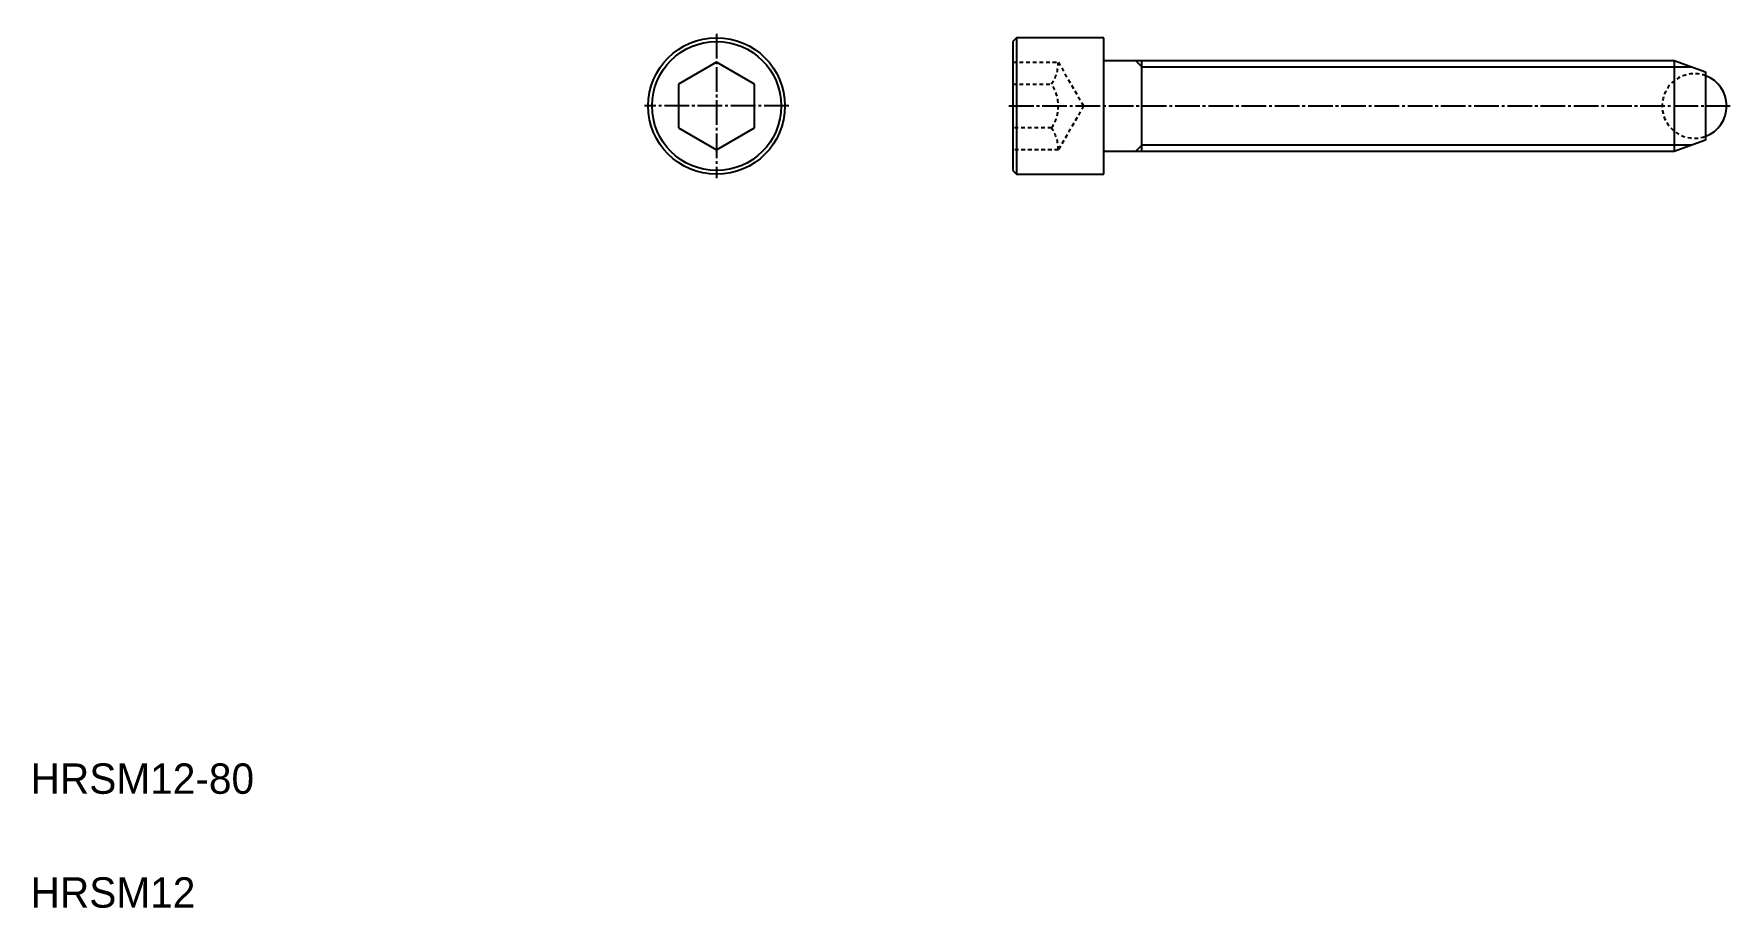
# Model space of a CAD drawing. Extents: x 10 to 234, y 10 to 125.
import ezdxf

# ---------------------------------------------------------------- set-up
doc = ezdxf.new("R2010")
doc.units = 0
doc.header["$LTSCALE"] = 0.25
doc.linetypes.add('CENTER', pattern=[17.5, 13, -1.5, 1.5, -1.5])
doc.linetypes.add('DASHED', pattern=[3.5, 2, -1.5])
doc.layers.get('0').update_dxf_attribs({"linetype": 'CONTINUOUS'})
doc.layers.add('CENTER', color=1, linetype='CENTER')

msp = doc.modelspace()

# ---------------------------------------------------------------- linework, layer by layer
for p, q in [((139.83, 124.61), (139.33, 124.11)), ((139.33, 124.11), (139.33, 107.11)), ((151.33, 124.61), (139.83, 124.61)), ((139.83, 124.61), (139.83, 106.61)), ((151.33, 106.61), (151.33, 124.61)), ((100.33, 121.38), (95.33, 118.49)), ((105.33, 118.49), (100.33, 121.38)), ((151.33, 121.61), (226.41, 121.61)), ((156.33, 109.61), (156.33, 121.61)), ((226.41, 121.61), (226.41, 109.61)), ((226.41, 121.61), (230.53, 120.11)), ((95.33, 118.49), (95.33, 112.72)), ((105.33, 112.72), (105.33, 118.49)), ((230.53, 120.11), (230.53, 111.11)), ((151.33, 115.61), (151.33, 115.61)), ((95.33, 112.72), (100.33, 109.83)), ((100.33, 109.83), (105.33, 112.72)), ((151.33, 111.11), (151.33, 111.11)), ((226.41, 109.61), (151.33, 109.61)), ((230.53, 111.11), (226.41, 109.61)), ((139.33, 107.11), (139.83, 106.61)), ((139.83, 106.61), (151.33, 106.61))]:
    msp.add_line(p, q)
at = {"color": 3, "linetype": 'DASHED'}
for p, q in [((139.33, 121.38), (145.33, 121.38)), ((145.33, 121.38), (148.66, 115.61)), ((139.33, 118.49), (144.43, 118.49)), ((148.66, 115.61), (145.33, 109.83)), ((144.43, 112.72), (139.33, 112.72)), ((145.33, 109.83), (139.33, 109.83))]:
    msp.add_line(p, q, dxfattribs=at)
at = {"color": 3}
for p, q in [((155.48, 121.61), (156.33, 120.76)), ((156.33, 120.76), (228.74, 120.76)), ((156.33, 110.46), (155.48, 109.61)), ((228.74, 110.46), (156.33, 110.46))]:
    msp.add_line(p, q, dxfattribs=at)
for radius in [9, 8.5]:
    msp.add_circle((100.33, 115.61), radius)
at = {"color": 3, "linetype": 'DASHED'}
for centre, radius, start, end in [((140.25, 121.38), 5.08, 325.3696, 359.9987), ((140.25, 115.61), 5.08, 325.3683, 34.6317), ((229.08, 115.61), 4.25, 69.3327, 290.6673), ((140.25, 109.83), 5.08, 0.0013, 34.6304)]:
    msp.add_arc(centre, radius, start, end, dxfattribs=at)
msp.add_arc((229.08, 115.61), 4.25, 290.6673, 69.3327)
at = {"layer": 'CENTER', "color": 1, "linetype": 'CENTER'}
for p, q in [((100.33, 125.11), (100.33, 106.11)), ((109.83, 115.61), (90.83, 115.61)), ((138.83, 115.61), (233.78, 115.61))]:
    msp.add_line(p, q, dxfattribs=at)

# ---------------------------------------------------------------- texts
for s, p in [('HRSM12-80', (10, 25)), ('HRSM12', (10, 10))]:
    msp.add_text(s, height=4).set_placement(p)

doc.saveas('drawing.dxf')
